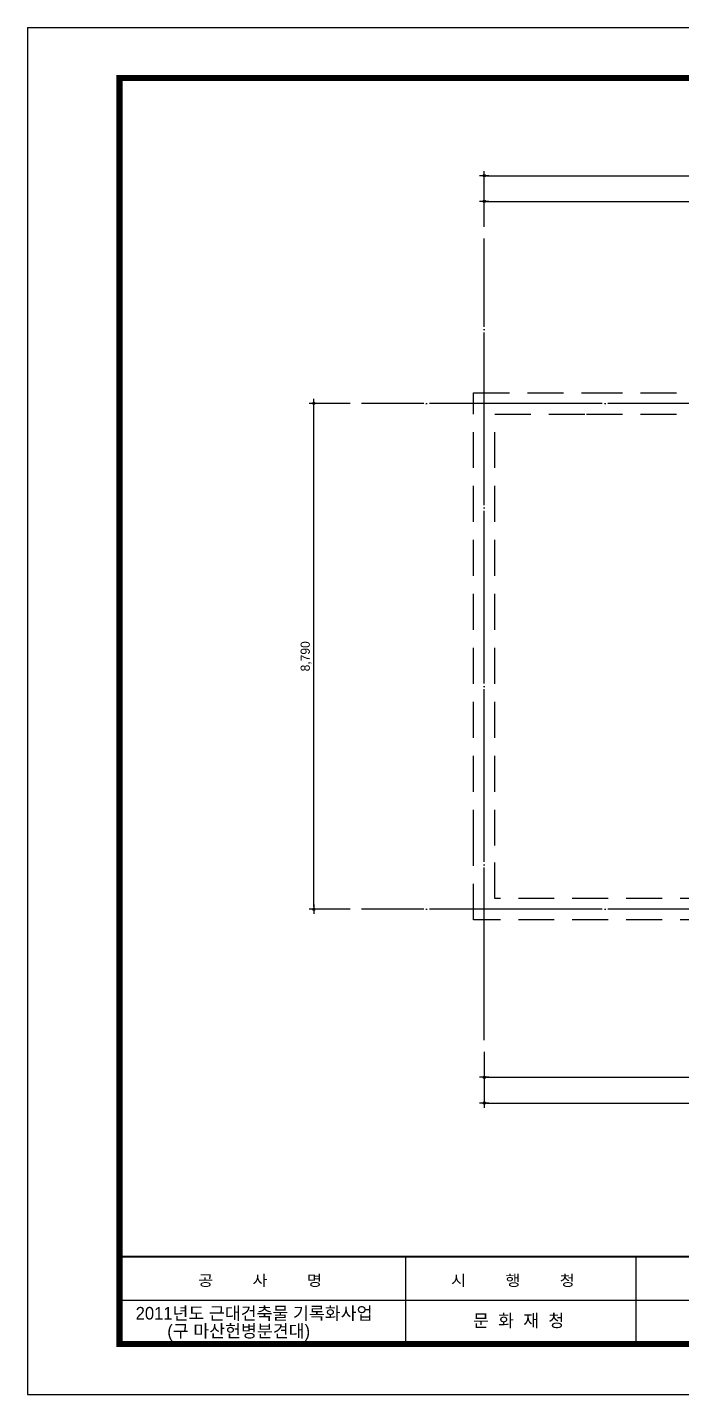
# Model space of a CAD drawing. Extents: x 62963 to 96603, y -130392 to -106632.
# Drawn here: x 62963 to 74328, y -130392 to -106632 of the extents above; entities that cross this region are included whole.
import ezdxf
from ezdxf.enums import TextEntityAlignment as Align

# ---------------------------------------------------------------- set-up
doc = ezdxf.new("R2010")
doc.units = 0
doc.header["$LTSCALE"] = 50
doc.header["$MEASUREMENT"] = 0
doc.header["$PDMODE"] = 35
doc.header["$PDSIZE"] = -10
doc.linetypes.add('CEN', pattern=[62, 60, -1, 0, -1])
doc.linetypes.add('HIDDEN', pattern=[0.375, 0.25, -0.125])
doc.layers.get('0').update_dxf_attribs({"linetype": 'CONTINUOUS'})
doc.layers.get('DEFPOINTS').update_dxf_attribs({"linetype": 'CONTINUOUS'})
for name, color, linetype in [('CEN', 1, 'CEN'), ('COR', 4, 'CONTINUOUS'), ('HAT', 5, 'CONTINUOUS'), ('SYM', 7, 'CONTINUOUS'), ('WAL', 3, 'CONTINUOUS')]:
    doc.layers.add(name, color=color, linetype=linetype)
doc.styles.add('GHS', font='HYWULM_0.TTF')
doc.styles.add('HY울릉도M', font='HYWULM_0.TTF')
doc.styles.add('현창', font='HYWULM_0.TTF')
doc.dimstyles.new('STANDARD$0', dxfattribs={"dimscale": 30, "dimtxt": 3, "dimasz": 1, "dimexe": 2, "dimexo": 5, "dimgap": 0.9, "dimtad": 1, "dimtoh": 1, "dimdec": 4, "dimzin": 0, "dimdsep": 46, "dimlunit": 6, "dimtxsty": 'GHS', "dimblk1": 'DIMDOT', "dimblk2": 'DIMDOT', "dimsah": 1, "dimcen": 0.09, "dimadec": 0, "dimazin": 0, "dimtfac": 1, "dimtdec": 4, "dimtofl": 0, "dimtmove": 2, "dimatfit": 3, "dimldrblk": 'DIMDOT', "dimfxl": 1, "dimtolj": 1, "dimtzin": 0, "dimarcsym": 0})

# ---------------------------------------------------------------- blocks, each defined once
blk = doc.blocks.new('20')
at = {"layer": 'COR', "linetype": 'Continuous'}
for p, q in [((242847, -53606), (242847, -57398)), ((252847, -53606), (252847, -57398)), ((308324, -55502), (230424, -55502)), ((308324, -55502), (230424, -55502))]:
    blk.add_line(p, q, dxfattribs=at)
at = {"layer": 'COR', "linetype": 'Continuous', "const_width": 270}
blk.add_lwpolyline([(230424, -2398), (230424, -57398), (308324, -57398), (308324, -2398)], close=True, dxfattribs=at)
at = {"layer": 'COR', "linetype": 'Continuous', "const_width": 94.8}
blk.add_lwpolyline([(308324, -53606), (230424, -53606)], dxfattribs=at)
at = {"layer": 'HAT'}
for p, q in [((226424, -198), (226424, -59598)), ((226424, -198), (310524, -198)), ((226424, -59598), (310524, -59598))]:
    blk.add_line(p, q, dxfattribs=at)
at = {"layer": 'WAL', "linetype": 'Continuous', "style": 'HY울릉도M', "width": 1.1}
for s, p in [('공         사         명', (233841, -54872)), ('시         행         청', (244822, -54873))]:
    blk.add_text(s, height=474.35, dxfattribs=at).set_placement(p)
at = {"layer": 'WAL', "linetype": 'Continuous', "style": 'HY울릉도M'}
blk.add_text('문  화  재  청', height=550, dxfattribs=at).set_placement((249739, -56656), align=Align.RIGHT)
blk = doc.blocks.new('DIMDOT')
at = {"linetype": 'Continuous'}
blk.add_line((-2, 0), (2, 0), dxfattribs=at)
for radius in [0.5, 0.25]:
    blk.add_circle((0, 0), radius, dxfattribs=at)
blk = doc.blocks.new('*D4')
at = {"layer": 'DEFPOINTS', "color": 0}
for p in [(90119, -109210), (70899, -110301), (90119, -110301)]:
    blk.add_point(p, dxfattribs=at)
at = {"layer": 'SYM', "color": 211, "lineweight": -2}
for p, q in [((70899, -110101), (70899, -109130)), ((70939, -109210), (90079, -109210)), ((90119, -110101), (90119, -109130))]:
    blk.add_line(p, q, dxfattribs=at)
at = {"layer": 'SYM', "color": 211, "lineweight": -2, "xscale": 40, "yscale": 40, "zscale": 40, "rotation": 180}
blk.add_blockref('DIMDOT', (70899, -109210), dxfattribs=at)
at = {"layer": 'SYM', "color": 211, "lineweight": -2, "xscale": 40, "yscale": 40, "zscale": 40}
blk.add_blockref('DIMDOT', (90119, -109210), dxfattribs=at)
at = {"layer": 'SYM', "color": 0, "insert": (80509, -109074), "char_height": 160, "attachment_point": 5, "style": '현창'}
blk.add_mtext('\\A1;19,220', dxfattribs=at)
blk = doc.blocks.new('*D5')
at = {"layer": 'DEFPOINTS', "color": 0}
for p in [(87074, -109658), (70899, -110301), (87074, -110301)]:
    blk.add_point(p, dxfattribs=at)
at = {"layer": 'SYM', "color": 211, "lineweight": -2}
for p, q in [((70899, -110101), (70899, -109578)), ((70939, -109658), (87034, -109658)), ((87074, -110101), (87074, -109578))]:
    blk.add_line(p, q, dxfattribs=at)
at = {"layer": 'SYM', "color": 211, "lineweight": -2, "xscale": 40, "yscale": 40, "zscale": 40, "rotation": 180}
blk.add_blockref('DIMDOT', (70899, -109658), dxfattribs=at)
at = {"layer": 'SYM', "color": 211, "lineweight": -2, "xscale": 40, "yscale": 40, "zscale": 40}
blk.add_blockref('DIMDOT', (87074, -109658), dxfattribs=at)
at = {"layer": 'SYM', "color": 0, "insert": (78987, -109524), "char_height": 160, "attachment_point": 5, "style": '현창'}
blk.add_mtext('\\A1;16,175', dxfattribs=at)
blk = doc.blocks.new('*D7')
at = {"layer": 'DEFPOINTS', "color": 0}
for p in [(67939, -113167), (68769, -113167), (68769, -121957)]:
    blk.add_point(p, dxfattribs=at)
at = {"layer": 'SYM', "color": 211, "lineweight": -2}
for p, q in [((68569, -113167), (67859, -113167)), ((67939, -121917), (67939, -113207)), ((68569, -121957), (67859, -121957))]:
    blk.add_line(p, q, dxfattribs=at)
at = {"layer": 'SYM', "color": 211, "lineweight": -2, "xscale": 40, "yscale": 40, "zscale": 40}
for p, rotation in [((67939, -113167), 90), ((67939, -121957), 270)]:
    blk.add_blockref('DIMDOT', p, dxfattribs=dict(at, rotation=rotation))
at = {"layer": 'SYM', "color": 0, "insert": (67804, -117562), "char_height": 160, "attachment_point": 5, "rotation": 90, "style": '현창'}
blk.add_mtext('\\A1;8,790', dxfattribs=at)
blk = doc.blocks.new('*D8')
at = {"layer": 'DEFPOINTS', "color": 0}
for p in [(70899, -124235), (90119, -124235), (90119, -125326)]:
    blk.add_point(p, dxfattribs=at)
at = {"layer": 'SYM', "color": 211, "lineweight": -2}
for p, q in [((70899, -124435), (70899, -125406)), ((90119, -124435), (90119, -125406)), ((70939, -125326), (90079, -125326))]:
    blk.add_line(p, q, dxfattribs=at)
at = {"layer": 'SYM', "color": 211, "lineweight": -2, "xscale": 40, "yscale": 40, "zscale": 40, "rotation": 180}
blk.add_blockref('DIMDOT', (70899, -125326), dxfattribs=at)
at = {"layer": 'SYM', "color": 211, "lineweight": -2, "xscale": 40, "yscale": 40, "zscale": 40}
blk.add_blockref('DIMDOT', (90119, -125326), dxfattribs=at)
at = {"layer": 'SYM', "color": 0, "insert": (80509, -125190), "char_height": 160, "attachment_point": 5, "style": '현창'}
blk.add_mtext('\\A1;19,220', dxfattribs=at)
blk = doc.blocks.new('*D9')
at = {"layer": 'DEFPOINTS', "color": 0}
for p in [(70899, -124235), (85214, -124235), (85214, -124878)]:
    blk.add_point(p, dxfattribs=at)
at = {"layer": 'SYM', "color": 211, "lineweight": -2}
for p, q in [((70899, -124435), (70899, -124958)), ((85214, -124435), (85214, -124958)), ((70939, -124878), (85174, -124878))]:
    blk.add_line(p, q, dxfattribs=at)
at = {"layer": 'SYM', "color": 211, "lineweight": -2, "xscale": 40, "yscale": 40, "zscale": 40, "rotation": 180}
blk.add_blockref('DIMDOT', (70899, -124878), dxfattribs=at)
at = {"layer": 'SYM', "color": 211, "lineweight": -2, "xscale": 40, "yscale": 40, "zscale": 40}
blk.add_blockref('DIMDOT', (85214, -124878), dxfattribs=at)
at = {"layer": 'SYM', "color": 0, "insert": (78057, -124742), "char_height": 160, "attachment_point": 5, "style": '현창'}
blk.add_mtext('\\A1;14,315', dxfattribs=at)

msp = doc.modelspace()

# ---------------------------------------------------------------- linework, layer by layer
at = {"layer": 'CEN'}
for p, q in [((70899.02273, -124234.65009), (70899.02273, -110300.7152)), ((91547.97816, -113166.91752), (68769.41216, -113166.91752)), ((91547.97816, -121956.91752), (68769.41216, -121956.91752))]:
    msp.add_line(p, q, dxfattribs=at)
at = {"layer": 'HAT', "linetype": 'HIDDEN', "ltscale": 50}
for p, q in [((70714.02273, -122141.9175), (70714.02273, -120851.9175)), ((78679.02273, -122141.9175), (70714.02273, -122141.9175))]:
    msp.add_line(p, q, dxfattribs=at)
for points in [[(70714.02273, -120851.9175), (70714.02273, -112981.9175), (72674.02273, -112981.9175)], [(72674.02273, -112981.9175), (90304.02273, -112981.9175), (90304.02273, -117191.9175)], [(71084.02273, -120851.9175), (71084.02273, -113351.9175), (72674.02273, -113351.9175)], [(72674.02273, -113351.9175), (89934.02273, -113351.9175), (89934.02273, -117191.9175)], [(78679.02273, -121771.9175), (71084.02273, -121771.9175), (71084.02273, -120851.9175)]]:
    msp.add_lwpolyline(points, dxfattribs=at)

# ---------------------------------------------------------------- block references
at = {"layer": 'WAL', "xscale": 0.4000000000232831, "yscale": 0.4000000000232831, "zscale": 0.4000000000000001}
msp.add_blockref('20', (-27607.11815, -106552.9127), dxfattribs=at)

# ---------------------------------------------------------------- texts
at = {"layer": 'WAL', "linetype": 'Continuous', "style": 'HY울릉도M'}
for s, p in [('2011년도 근대건축물 기록화사업', (64844.50048, -129087.72427)), ('(구 마산헌병분견대)', (65393.74893, -129396.08204))]:
    msp.add_text(s, height=220, dxfattribs=at).set_placement(p)

# ---------------------------------------------------------------- dimensions: what is measured, and where the dimension line sits
at = {"layer": 'SYM'}
for base, p1, p2, picture, middle in [((90119.02273, -109209.6602), (70899.02273, -110300.7152), (90119.02273, -110300.7152), '*D4', (80509.02273, -109074.1076)), ((87074.02273, -109657.67084), (70899.02273, -110300.7152), (87074.02273, -110300.7152), '*D5', (78986.52273, -109523.60959)), ((90119.02273, -125325.70509), (70899.02273, -124234.65009), (90119.02273, -124234.65009), '*D8', (80509.02273, -125190.15249)), ((85214.02273, -124877.69445), (70899.02273, -124234.65009), (85214.02273, -124234.65009), '*D9', (78056.52273, -124742.24837))]:
    dim = msp.add_linear_dim(base=base, p1=p1, p2=p2, dimstyle='STANDARD$0', override={"dimscale": 40, "dimtxt": 4, "dimgap": 1, "dimtoh": 0, "dimdle": 2, "dimclrd": 211, "dimclre": 211, "dimtix": 1, "dimtofl": 1}, dxfattribs=at)
    dim.commit()
    dim.dimension.update_dxf_attribs({"geometry": picture, "text_midpoint": middle})
dim = msp.add_linear_dim(base=(67939.14959, -113166.91752), p1=(68769.41216, -121956.91752), p2=(68769.41216, -113166.91752), angle=90, dimstyle='STANDARD$0', override={"dimscale": 40, "dimtxt": 4, "dimgap": 1, "dimtoh": 0, "dimdle": 2, "dimclrd": 211, "dimclre": 211, "dimtix": 1, "dimtofl": 1}, dxfattribs=at)
dim.commit()
dim.dimension.update_dxf_attribs({"geometry": '*D7', "text_midpoint": (67803.59699, -117561.91752)})

doc.saveas('drawing.dxf')
